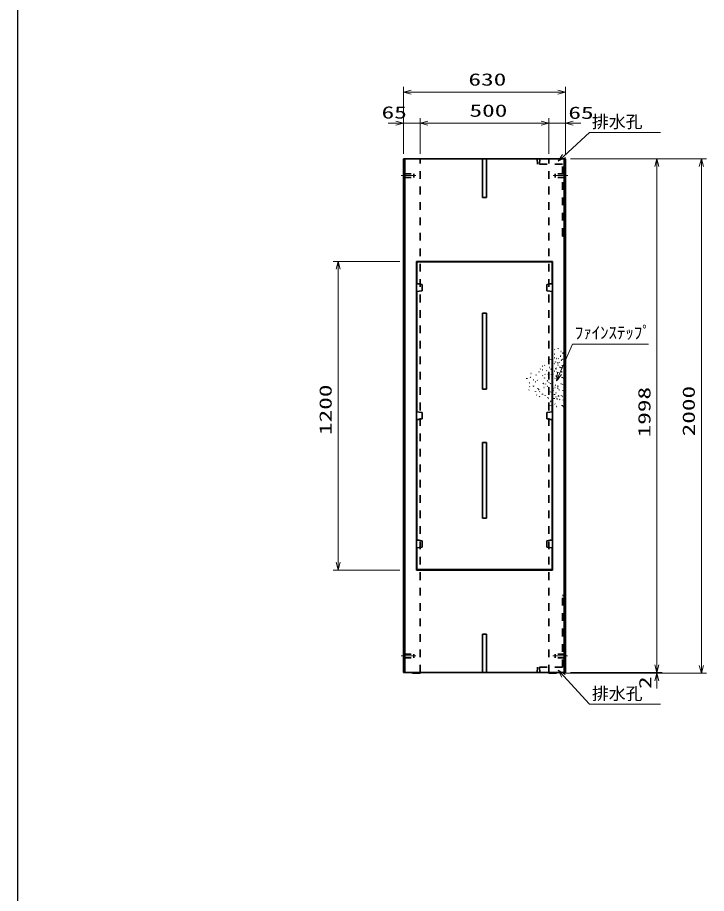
# Model space of a CAD drawing. Units: millimetres on the paper. Extents: x 15 to 1219, y 8 to 859.
# Drawn here: x 15 to 149, y 436.8 to 607.2 of the extents above; entities that cross this region are included whole.
import ezdxf
from ezdxf.enums import TextEntityAlignment as Align

# ---------------------------------------------------------------- set-up
doc = ezdxf.new("R2010")
doc.units = ezdxf.units.MM
doc.linetypes.add('USER2', pattern=[18.5, 12, -1.5, 3.5, -1.5])
doc.linetypes.add('USER3', pattern=[3, 1.5, -1.5])
for name, color, linetype, lineweight in [('D-BMK（構造物基準線）', 2, 'USER2', 18), ('D-STR-DIM（寸法）', 7, 'Continuous', 13), ('D-STR-HTXT（WS-旗）', 7, 'Continuous', 13), ('D-STR-HTXT（旗上げ）', 7, 'Continuous', 13), ('D-STR-STRC', 7, 'Continuous', 13), ('D-STR（構造物）', 1, 'Continuous', 35)]:
    doc.layers.add(name, color=color, linetype=linetype, lineweight=lineweight)
doc.styles.add('ＭＳ ゴシック', font='')
doc.styles.get('ＭＳ ゴシック').set_extended_font_data('MS Gothic')

# ---------------------------------------------------------------- blocks, each defined once
blk = doc.blocks.new('_Open30')
at = {"color": 7, "linetype": 'Continuous', "lineweight": 13}
for p, q in [((-1, 0.2679), (0, 0)), ((0, 0), (-1, -0.2679)), ((0, 0), (-1, 0))]:
    blk.add_line(p, q, dxfattribs=at)

msp = doc.modelspace()

# ---------------------------------------------------------------- linework, layer by layer
at = {"layer": 'D-BMK（構造物基準線）'}
for p, q in [((89.624, 576.426), (92.474, 576.426)), ((122.049, 576.426), (119.199, 576.426)), ((89.624, 483.026), (92.474, 483.026)), ((119.124, 483.026), (121.974, 483.026))]:
    msp.add_line(p, q, dxfattribs=at)
at = {"layer": 'D-STR-DIM（寸法）'}
for p, q in [((90.087, 580.676), (90.087, 593.653)), ((121.587, 587.633), (121.587, 593.653)), ((91.587, 592.653), (120.087, 592.653)), ((88.587, 586.603), (87.087, 586.603)), ((90.087, 580.676), (90.087, 587.603)), ((90.087, 586.603), (93.337, 586.603)), ((93.337, 580.676), (93.337, 587.603)), ((93.337, 580.676), (93.337, 587.603)), ((94.837, 586.603), (116.837, 586.603)), ((94.837, 586.603), (96.337, 586.603)), ((116.837, 586.603), (115.337, 586.603)), ((118.337, 580.676), (118.337, 587.603)), ((118.337, 580.676), (118.337, 587.603)), ((118.337, 586.603), (121.587, 586.603)), ((121.587, 580.676), (121.587, 587.603)), ((123.087, 586.603), (124.587, 586.603)), ((122.587, 579.676), (140.375, 579.676)), ((138.938, 579.676), (149.015, 579.676)), ((139.375, 481.276), (139.375, 578.176)), ((148.015, 481.176), (148.015, 578.176)), ((89.337, 559.726), (76.373, 559.726)), ((77.373, 501.226), (77.373, 558.226)), ((89.337, 499.726), (76.373, 499.726)), ((139.375, 481.276), (139.375, 482.776)), ((121.337, 479.676), (140.375, 479.676)), ((122.587, 479.776), (140.375, 479.776)), ((122.587, 479.776), (140.375, 479.776)), ((137.938, 479.676), (149.015, 479.676)), ((139.375, 479.776), (139.375, 479.676)), ((139.375, 478.176), (139.375, 476.676))]:
    msp.add_line(p, q, dxfattribs=at)
at = {"layer": 'D-STR-HTXT（WS-旗）'}
for points in [[(140.041, 584.822), (126.252, 584.822), (121.294, 580.233)], [(140.041, 473.628), (126.252, 473.628), (121.205, 479.16)]]:
    msp.add_lwpolyline(points, dxfattribs=at)
at = {"layer": 'D-STR-HTXT（旗上げ）'}
msp.add_lwpolyline([(137.759, 543.635), (122.929, 543.635), (120.43, 537.884)], dxfattribs=at)
at = {"layer": 'D-STR-STRC', "color": 2, "lineweight": 25}
msp.add_line((15.003, 858.639), (15.003, 15.013), dxfattribs=at)
at = {"layer": 'D-STR（構造物）'}
for p, q in [((90.087, 479.776), (90.087, 579.676)), ((90.087, 579.676), (121.587, 579.676)), ((90.337, 479.776), (90.337, 579.676)), ((105.462, 579.676), (105.462, 572.176)), ((106.212, 579.676), (106.212, 572.176)), ((121.337, 479.776), (121.337, 579.676)), ((121.587, 479.776), (121.587, 579.676)), ((106.212, 572.176), (105.462, 572.176)), ((92.587, 499.726), (92.587, 559.726)), ((92.587, 559.726), (119.087, 559.726)), ((92.662, 555.401), (92.662, 559.651)), ((92.662, 559.651), (119.012, 559.651)), ((119.012, 555.401), (119.012, 559.651)), ((119.087, 499.726), (119.087, 559.726)), ((93.112, 555.37), (92.662, 555.401)), ((93.112, 555.37), (93.712, 555.276)), ((118.562, 555.37), (117.962, 555.276)), ((118.562, 555.37), (119.012, 555.401)), ((92.662, 553.901), (93.112, 553.933)), ((92.662, 553.901), (92.662, 530.476)), ((93.712, 554.026), (93.112, 553.933)), ((93.712, 555.276), (93.712, 554.026)), ((117.962, 555.276), (117.962, 554.026)), ((117.962, 554.026), (118.562, 553.933)), ((118.562, 553.933), (119.012, 553.901)), ((119.012, 553.901), (119.012, 530.476)), ((105.462, 549.651), (105.462, 534.901)), ((105.462, 549.651), (106.212, 549.651)), ((106.212, 534.901), (106.212, 549.651)), ((119.355, 541.724), (119.408, 541.671)), ((119.408, 541.671), (119.461, 541.724)), ((119.469, 542.579), (119.541, 542.559)), ((120.094, 542.754), (120.152, 542.802)), ((120.152, 542.802), (120.2, 542.745)), ((120.67, 542.248), (120.745, 542.248)), ((121.017, 541.863), (121.07, 541.916)), ((121.07, 541.916), (121.123, 541.863)), ((118.701, 540.588), (118.694, 540.663)), ((118.989, 539.99), (118.918, 540.016)), ((119.448, 541.001), (119.383, 540.964)), ((119.618, 540.179), (119.557, 540.136)), ((119.618, 540.179), (119.661, 540.117)), ((119.835, 540.852), (119.761, 540.865)), ((120.052, 540.002), (120.113, 540.045)), ((120.113, 540.045), (120.156, 539.984)), ((120.174, 540.78), (120.199, 540.851)), ((120.382, 540.105), (120.45, 540.137)), ((120.653, 541.315), (120.581, 541.296)), ((120.634, 541.388), (120.653, 541.315)), ((120.771, 540.478), (120.784, 540.552)), ((120.784, 540.552), (120.857, 540.539)), ((120.965, 540.678), (121.027, 540.721)), ((121.027, 540.721), (121.07, 540.66)), ((116.683, 538.751), (116.702, 538.823)), ((117.155, 539.333), (117.102, 539.386)), ((117.131, 538.626), (117.196, 538.664)), ((117.155, 539.333), (117.208, 539.386)), ((117.571, 539.51), (117.534, 539.575)), ((117.947, 538.513), (117.921, 538.443)), ((118.536, 539.131), (118.479, 539.082)), ((118.722, 538.795), (118.783, 538.752)), ((118.783, 538.752), (118.74, 538.69)), ((119.364, 538.394), (119.439, 538.388)), ((119.401, 539.874), (119.433, 539.806)), ((119.729, 538.765), (119.804, 538.765)), ((119.748, 538.936), (119.735, 539.01)), ((120.161, 539.575), (120.086, 539.581)), ((120.504, 539.158), (120.456, 539.216)), ((120.615, 539.101), (120.554, 539.058)), ((120.658, 539.039), (120.615, 539.101)), ((120.816, 538.251), (120.89, 538.264)), ((120.907, 539.048), (120.833, 539.061)), ((120.89, 538.264), (120.903, 538.19)), ((120.894, 538.975), (120.907, 539.048)), ((120.898, 539.426), (120.935, 539.491)), ((120.935, 539.491), (121, 539.454)), ((114.09, 537.006), (114.07, 536.934)), ((114.773, 537.23), (114.715, 537.182)), ((114.821, 537.172), (114.773, 537.23)), ((114.93, 537.919), (114.855, 537.926)), ((115.366, 536.676), (115.291, 536.676)), ((115.895, 537.629), (115.901, 537.703)), ((116.113, 536.592), (116.145, 536.66)), ((116.374, 538.243), (116.448, 538.25)), ((117.149, 537.536), (117.181, 537.468)), ((117.424, 537.039), (117.481, 537.087)), ((117.481, 537.087), (117.53, 537.03)), ((117.639, 537.777), (117.564, 537.783)), ((118.198, 537.799), (118.13, 537.767)), ((118.198, 537.799), (118.166, 537.867)), ((118.886, 537.693), (118.837, 537.751)), ((119.138, 537.654), (119.073, 537.617)), ((119.1, 537.719), (119.138, 537.654)), ((119.578, 537.047), (119.541, 536.982)), ((119.742, 537.428), (119.814, 537.447)), ((119.814, 537.447), (119.795, 537.52)), ((119.973, 538.244), (119.9, 538.224)), ((120.001, 536.691), (119.988, 536.617)), ((120.135, 538.206), (120.196, 538.163)), ((120.196, 538.163), (120.153, 538.102)), ((120.256, 536.88), (120.194, 536.837)), ((120.256, 536.88), (120.299, 536.819)), ((120.946, 537.196), (120.872, 537.183)), ((120.959, 537.122), (120.946, 537.196)), ((121.188, 537.025), (121.127, 537.068)), ((121.145, 536.964), (121.188, 537.025)), ((105.462, 534.901), (106.212, 534.901)), ((114.542, 536.13), (114.617, 536.13)), ((114.646, 535.413), (114.589, 535.364)), ((115.311, 535.424), (115.376, 535.462)), ((115.376, 535.462), (115.338, 535.527)), ((115.745, 536.291), (115.692, 536.344)), ((116.206, 534.929), (116.186, 535.002)), ((117.251, 535.988), (117.251, 535.913)), ((117.326, 535.988), (117.251, 535.988)), ((117.387, 535.217), (117.458, 535.192)), ((117.719, 535.861), (117.699, 535.933)), ((117.999, 536.533), (118.074, 536.533)), ((118.101, 535.468), (118.033, 535.436)), ((118.074, 536.533), (118.074, 536.458)), ((118.133, 535.4), (118.101, 535.468)), ((118.4, 536.201), (118.347, 536.148)), ((118.679, 535.966), (118.622, 535.918)), ((118.679, 535.966), (118.727, 535.909)), ((118.864, 535.63), (118.925, 535.587)), ((118.925, 535.587), (118.882, 535.526)), ((119.259, 535), (119.184, 535)), ((119.581, 535.223), (119.507, 535.23)), ((119.569, 535.637), (119.626, 535.686)), ((119.626, 535.686), (119.578, 535.743)), ((120.115, 535.079), (120.043, 535.06)), ((120.135, 535.452), (120.063, 535.472)), ((120.135, 535.007), (120.115, 535.079)), ((120.116, 535.38), (120.135, 535.452)), ((120.696, 535.893), (120.758, 535.936)), ((120.758, 535.936), (120.801, 535.875)), ((121.049, 535.884), (121.036, 535.81)), ((114.507, 534.775), (114.487, 534.702)), ((115.752, 534.465), (115.726, 534.394)), ((115.971, 533.818), (116.003, 533.75)), ((116.39, 534.841), (116.325, 534.804)), ((116.39, 534.841), (116.427, 534.776)), ((116.494, 533.394), (116.551, 533.442)), ((116.514, 534.372), (116.567, 534.426)), ((116.551, 533.442), (116.6, 533.385)), ((117.13, 533.881), (117.15, 533.953)), ((117.65, 533.718), (117.657, 533.644)), ((118.176, 533.346), (118.176, 533.271)), ((118.432, 534.451), (118.364, 534.419)), ((118.464, 534.383), (118.432, 534.451)), ((118.71, 534.349), (118.684, 534.278)), ((119.052, 533.799), (118.98, 533.818)), ((119.033, 533.726), (119.052, 533.799)), ((119.204, 534.551), (119.132, 534.532)), ((119.185, 534.624), (119.204, 534.551)), ((119.275, 533.116), (119.227, 533.173)), ((119.473, 533.851), (119.42, 533.904)), ((119.42, 533.798), (119.473, 533.851)), ((119.789, 533.397), (119.721, 533.429)), ((119.729, 534.176), (119.804, 534.176)), ((120.242, 533.568), (120.169, 533.588)), ((120.242, 533.568), (120.222, 533.496)), ((120.301, 534.721), (120.359, 534.769)), ((120.359, 534.769), (120.311, 534.827)), ((120.826, 533.566), (120.832, 533.641)), ((121.022, 533.413), (120.974, 533.471)), ((121.055, 534.687), (121.048, 534.612)), ((118.292, 533.054), (118.239, 533.001)), ((118.721, 532.523), (118.646, 532.523)), ((118.706, 531.744), (118.674, 531.676)), ((118.721, 532.598), (118.721, 532.523)), ((119.071, 531.761), (119.018, 531.814)), ((119.018, 531.708), (119.071, 531.761)), ((119.275, 533.116), (119.218, 533.068)), ((119.365, 533.041), (119.365, 533.116)), ((119.526, 532.02), (119.579, 531.967)), ((119.827, 531.545), (119.895, 531.513)), ((119.895, 531.513), (119.864, 531.445)), ((119.897, 533.04), (119.971, 533.033)), ((119.971, 533.033), (119.965, 532.959)), ((120.465, 532.885), (120.408, 532.837)), ((120.417, 532.943), (120.465, 532.885)), ((120.932, 531.682), (120.938, 531.757)), ((121.071, 531.481), (121.128, 531.529)), ((121.128, 531.529), (121.08, 531.587)), ((121.154, 532.728), (121.161, 532.803)), ((92.662, 530.476), (93.112, 530.445)), ((93.712, 530.351), (93.112, 530.445)), ((93.712, 529.101), (93.712, 530.351)), ((117.962, 530.351), (118.562, 530.445)), ((117.962, 529.101), (117.962, 530.351)), ((118.562, 530.445), (119.012, 530.476)), ((92.662, 528.976), (93.112, 529.008)), ((92.662, 528.976), (92.662, 505.551)), ((93.112, 529.008), (93.712, 529.101)), ((118.562, 529.008), (117.962, 529.101)), ((118.562, 529.008), (119.012, 528.976)), ((119.012, 528.976), (119.012, 505.551)), ((105.462, 524.551), (106.212, 524.551)), ((105.462, 524.551), (105.462, 509.801)), ((106.212, 509.801), (106.212, 524.551)), ((105.462, 509.801), (106.212, 509.801)), ((93.112, 505.52), (92.662, 505.551)), ((93.712, 505.426), (93.112, 505.52)), ((93.712, 504.176), (93.712, 505.426)), ((117.962, 505.426), (118.562, 505.52)), ((117.962, 504.176), (117.962, 505.426)), ((118.562, 505.52), (119.012, 505.551)), ((92.662, 504.051), (93.112, 504.083)), ((92.662, 504.051), (92.662, 499.801)), ((93.112, 504.083), (93.712, 504.176)), ((118.562, 504.083), (117.962, 504.176)), ((118.562, 504.083), (119.012, 504.051)), ((119.012, 504.051), (119.012, 499.801)), ((92.587, 499.726), (119.087, 499.726)), ((92.662, 499.801), (119.012, 499.801)), ((105.462, 487.276), (106.212, 487.276)), ((105.462, 479.776), (105.462, 487.276)), ((106.212, 479.776), (106.212, 487.276)), ((90.087, 479.776), (121.587, 479.776)), ((91.837, 479.676), (91.737, 479.776)), ((93.336, 479.676), (91.837, 479.676)), ((93.336, 479.676), (93.437, 479.776)), ((118.337, 479.676), (118.237, 479.776)), ((118.337, 479.676), (119.837, 479.676)), ((119.837, 479.676), (119.937, 479.776))]:
    msp.add_line(p, q, dxfattribs=at)
at = {"layer": 'D-STR（構造物）', "linetype": 'USER3'}
for p, q in [((93.337, 479.776), (93.337, 579.676)), ((116.176, 578.626), (116.095, 579.676)), ((116.542, 578.626), (116.615, 579.676)), ((118.337, 479.776), (118.337, 579.676)), ((121.012, 578.626), (116.176, 578.626)), ((121.012, 564.676), (121.012, 578.626)), ((90.087, 576.776), (92.087, 576.776)), ((90.087, 576.076), (92.087, 576.076)), ((92.087, 576.076), (92.087, 576.776)), ((121.587, 576.776), (119.587, 576.776)), ((119.587, 576.076), (119.587, 576.776)), ((121.587, 576.076), (119.587, 576.076)), ((121.012, 564.676), (121.587, 564.676)), ((121.012, 494.776), (121.587, 494.776)), ((121.012, 480.826), (121.012, 494.776)), ((90.087, 483.376), (92.087, 483.376)), ((90.087, 482.676), (92.087, 482.676)), ((92.087, 483.376), (92.087, 482.676)), ((121.587, 483.376), (119.587, 483.376)), ((119.587, 483.376), (119.587, 482.676)), ((121.587, 482.676), (119.587, 482.676)), ((116.176, 480.826), (116.095, 479.776)), ((121.012, 480.826), (116.176, 480.826)), ((116.542, 480.826), (116.615, 479.776))]:
    msp.add_line(p, q, dxfattribs=at)

# ---------------------------------------------------------------- block references
at = {"layer": 'D-STR-DIM（寸法）', "xscale": 1.5, "yscale": 1.5}
for p, rotation in [((90.087, 592.653), 180), ((93.337, 586.603), 180), ((93.337, 586.603), 180), ((121.587, 586.603), 180), ((139.375, 579.676), 90), ((148.015, 579.676), 90), ((77.373, 559.726), 90), ((77.373, 499.726), 270), ((139.375, 479.776), 270), ((139.375, 479.776), 270), ((148.015, 479.676), 270), ((139.375, 479.676), 90)]:
    msp.add_blockref('_Open30', p, dxfattribs=dict(at, rotation=rotation))
for p in [(121.587, 592.653), (90.087, 586.603), (118.337, 586.603), (118.337, 586.603)]:
    msp.add_blockref('_Open30', p, dxfattribs=at)
at = {"layer": 'D-STR-HTXT（WS-旗）', "xscale": 1.5, "yscale": 1.5}
for p, rotation in [((120.194, 579.214), 222.78711), ((120.194, 480.268), 132.37661)]:
    msp.add_blockref('_Open30', p, dxfattribs=dict(at, rotation=rotation))
at = {"layer": 'D-STR-HTXT（旗上げ）', "xscale": 1.5, "yscale": 1.5, "rotation": 246.50838}
msp.add_blockref('_Open30', (119.832, 536.509), dxfattribs=at)

# ---------------------------------------------------------------- texts
at = {"layer": 'D-STR-DIM（寸法）', "style": 'ＭＳ ゴシック', "width": 1.5}
for s, p in [('630', (102.712, 593.191)), ('65', (85.817, 586.791)), ('500', (102.92, 587.14)), ('65', (122.151, 586.727))]:
    msp.add_text(s, height=2.405, dxfattribs=at).set_placement(p, align=Align.BOTTOM_LEFT)
for s, p in [('1200', (76.835, 525.976)), ('1998', (138.838, 525.518)), ('2000', (147.478, 525.718)), ('2', (139.013, 476.588))]:
    msp.add_text(s, height=2.405, rotation=90, dxfattribs=at).set_placement(p, align=Align.BOTTOM_LEFT)
at = {"layer": 'D-STR-HTXT（WS-旗）', "style": 'ＭＳ ゴシック'}
for p in [(126.733, 584.974), (126.733, 473.779)]:
    msp.add_text('排水孔', height=2.405, dxfattribs=at).set_placement(p, align=Align.BOTTOM_LEFT)
at = {"layer": 'D-STR-HTXT（旗上げ）', "style": 'ＭＳ ゴシック'}
msp.add_text('ﾌｧｲﾝｽﾃｯﾌﾟ', height=2.405, dxfattribs=at).set_placement((123.409, 543.959), align=Align.BOTTOM_LEFT)

doc.saveas('drawing.dxf')
